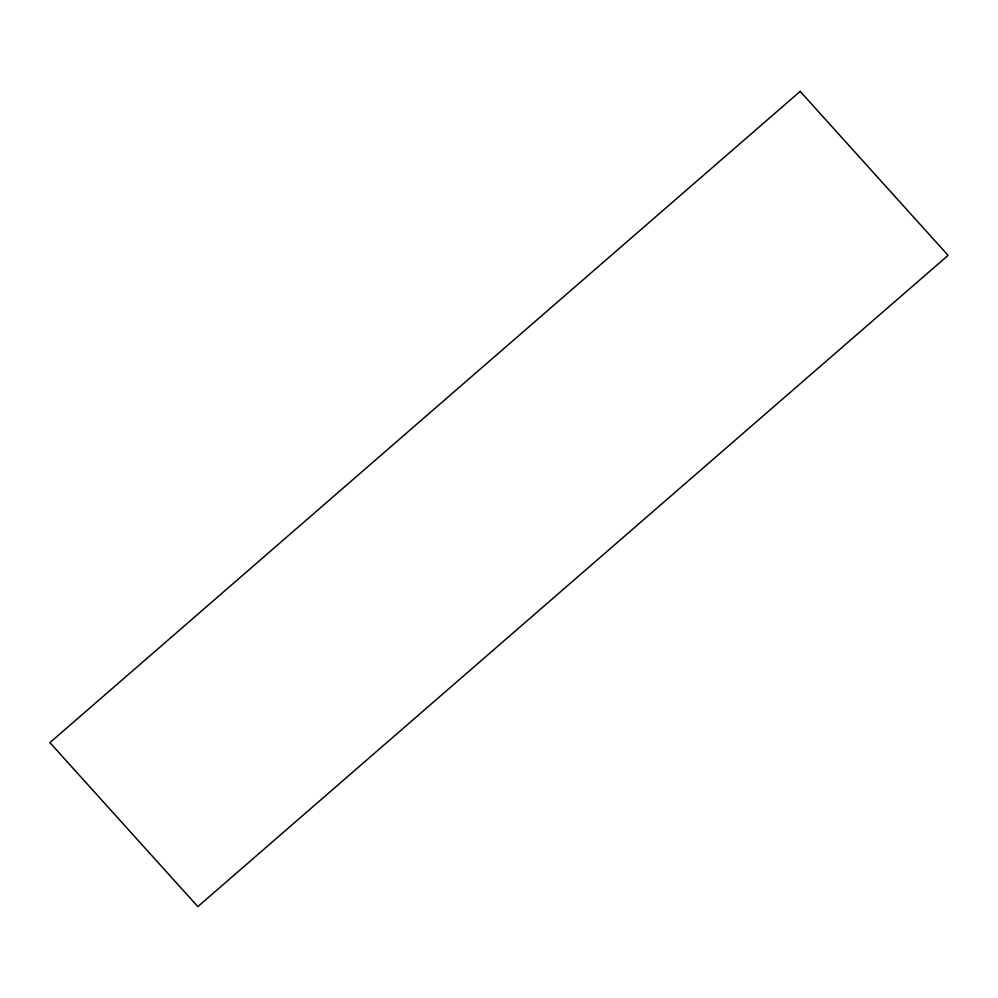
<?xml version="1.0" encoding="UTF-8"?>
<svg xmlns="http://www.w3.org/2000/svg" width="998" height="998" viewBox="0 0 998 998"><rect width="100%" height="100%" fill="white"/><g stroke="black" fill="none" stroke-linecap="round" stroke-linejoin="round"><path stroke-width="1.5" d="M800.171 91.392L49.9 742.624L197.829 906.608L948.1 255.376L800.171 91.392"/></g></svg>
